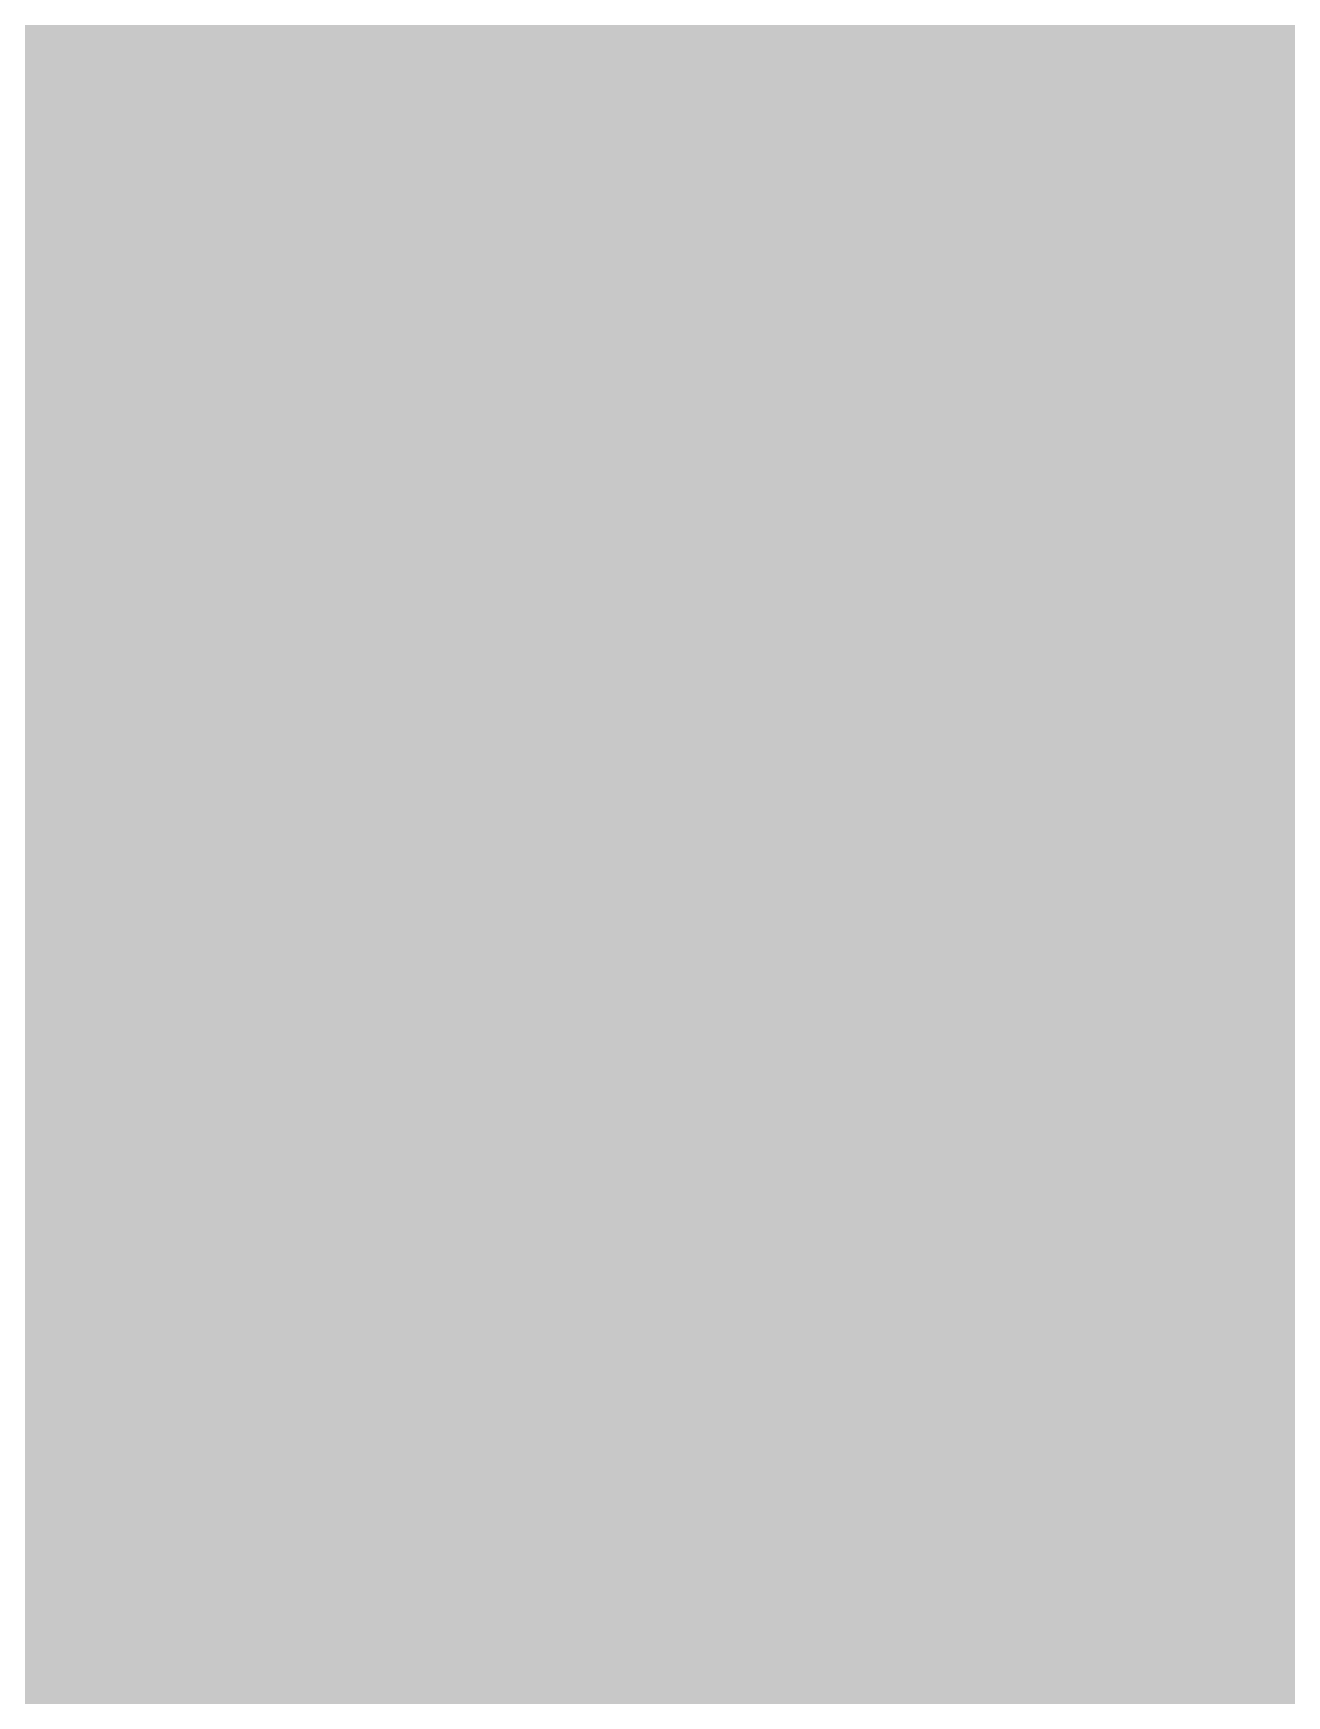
# Model space of a CAD drawing. Header units: inches. Extents: x 0 to 841, y 0 to 594.
# Drawn here: x 790.6852 to 790.9281, y 334.8455 to 335.1677 of the extents above; entities that cross this region are included whole.
import ezdxf

# ---------------------------------------------------------------- set-up
doc = ezdxf.new("R2010")
doc.units = ezdxf.units.IN
doc.layers.add('Sheet', color=255, linetype='Continuous')

msp = doc.modelspace()

# ---------------------------------------------------------------- linework, layer by layer
at = {"layer": 'Sheet'}
for points in [[(790.64959, 335.36025, 0.29972, 0.29972, 0), (790.64959, 335.31534, 0.29972, 0.29972, 0), (790.69451, 335.27042, 0.29972, 0.29972, 0), (790.69451, 335.27042, 0.29972, 0.29972, 0), (790.69451, 335.2255, 0.29972, 0.29972, 0), (790.73942, 335.18058, 0.29972, 0.29972, 0), (790.73942, 335.13566, 0.29972, 0.29972, 0), (790.73942, 335.09074, 0.29972, 0.29972, 0), (790.73942, 335.09074, 0.29972, 0.29972, 0), (790.73942, 335.04583, 0.29972, 0.29972, 0), (790.73942, 335.00091, 0.29972, 0.29972, 0)], [(790.64959, 335.36025, 0.29972, 0.29972, 0), (790.64959, 335.31534, 0.29972, 0.29972, 0), (790.69451, 335.27042, 0.29972, 0.29972, 0), (790.69451, 335.27042, 0.29972, 0.29972, 0), (790.69451, 335.2255, 0.29972, 0.29972, 0), (790.73942, 335.18058, 0.29972, 0.29972, 0), (790.73942, 335.13566, 0.29972, 0.29972, 0), (790.73942, 335.09074, 0.29972, 0.29972, 0), (790.73942, 335.09074, 0.29972, 0.29972, 0), (790.73942, 335.04583, 0.29972, 0.29972, 0), (790.73942, 335.00091, 0.29972, 0.29972, 0)], [(790.64959, 335.36025, 0.29972, 0.29972, 0), (790.64959, 335.31534, 0.29972, 0.29972, 0), (790.69451, 335.27042, 0.29972, 0.29972, 0), (790.69451, 335.27042, 0.29972, 0.29972, 0), (790.69451, 335.2255, 0.29972, 0.29972, 0), (790.73942, 335.18058, 0.29972, 0.29972, 0), (790.73942, 335.13566, 0.29972, 0.29972, 0), (790.73942, 335.09074, 0.29972, 0.29972, 0), (790.73942, 335.09074, 0.29972, 0.29972, 0), (790.73942, 335.04583, 0.29972, 0.29972, 0), (790.73942, 335.00091, 0.29972, 0.29972, 0)], [(790.64959, 335.36025, 0.29972, 0.29972, 0), (790.64959, 335.31534, 0.29972, 0.29972, 0), (790.69451, 335.27042, 0.29972, 0.29972, 0), (790.69451, 335.27042, 0.29972, 0.29972, 0), (790.69451, 335.2255, 0.29972, 0.29972, 0), (790.73942, 335.18058, 0.29972, 0.29972, 0), (790.73942, 335.13566, 0.29972, 0.29972, 0), (790.73942, 335.09074, 0.29972, 0.29972, 0), (790.73942, 335.09074, 0.29972, 0.29972, 0), (790.73942, 335.04583, 0.29972, 0.29972, 0), (790.73942, 335.00091, 0.29972, 0.29972, 0)], [(790.64959, 335.36025, 0.29972, 0.29972, 0), (790.64959, 335.31534, 0.29972, 0.29972, 0), (790.69451, 335.27042, 0.29972, 0.29972, 0), (790.69451, 335.27042, 0.29972, 0.29972, 0), (790.69451, 335.2255, 0.29972, 0.29972, 0), (790.73942, 335.18058, 0.29972, 0.29972, 0), (790.73942, 335.13566, 0.29972, 0.29972, 0), (790.73942, 335.09074, 0.29972, 0.29972, 0), (790.73942, 335.09074, 0.29972, 0.29972, 0), (790.73942, 335.04583, 0.29972, 0.29972, 0), (790.73942, 335.00091, 0.29972, 0.29972, 0)], [(790.64959, 335.36025, 0.29972, 0.29972, 0), (790.64959, 335.31534, 0.29972, 0.29972, 0), (790.69451, 335.27042, 0.29972, 0.29972, 0), (790.69451, 335.27042, 0.29972, 0.29972, 0), (790.69451, 335.2255, 0.29972, 0.29972, 0), (790.73942, 335.18058, 0.29972, 0.29972, 0), (790.73942, 335.13566, 0.29972, 0.29972, 0), (790.73942, 335.09074, 0.29972, 0.29972, 0), (790.73942, 335.09074, 0.29972, 0.29972, 0), (790.73942, 335.04583, 0.29972, 0.29972, 0), (790.73942, 335.00091, 0.29972, 0.29972, 0)], [(790.02077, 335.00091, 0.7493, 0.7493, 0), (790.02077, 335.00091, 0.7493, 0.7493, 0), (795.00641, 335.00091, 0.7493, 0.7493, 0)], [(790.69451, 335.2255, 0.09906, 0.09906, 0), (790.73942, 335.18058, 0.09906, 0.09906, 0), (790.73942, 335.13566, 0.09906, 0.09906, 0), (790.73942, 335.09074, 0.09906, 0.09906, 0), (790.73942, 335.09074, 0.09906, 0.09906, 0), (790.73942, 335.04583, 0.09906, 0.09906, 0), (790.73942, 335.00091, 0.09906, 0.09906, 0)], [(790.69451, 335.2255, 0.09906, 0.09906, 0), (790.73942, 335.18058, 0.09906, 0.09906, 0), (790.73942, 335.13566, 0.09906, 0.09906, 0), (790.73942, 335.09074, 0.09906, 0.09906, 0), (790.73942, 335.09074, 0.09906, 0.09906, 0), (790.73942, 335.04583, 0.09906, 0.09906, 0), (790.73942, 335.00091, 0.09906, 0.09906, 0)], [(790.69451, 335.2255, 0.09906, 0.09906, 0), (790.73942, 335.18058, 0.09906, 0.09906, 0), (790.73942, 335.13566, 0.09906, 0.09906, 0), (790.73942, 335.09074, 0.09906, 0.09906, 0), (790.73942, 335.09074, 0.09906, 0.09906, 0), (790.73942, 335.04583, 0.09906, 0.09906, 0), (790.73942, 335.00091, 0.09906, 0.09906, 0)], [(790.69451, 335.2255, 0.09906, 0.09906, 0), (790.73942, 335.18058, 0.09906, 0.09906, 0), (790.73942, 335.13566, 0.09906, 0.09906, 0), (790.73942, 335.09074, 0.09906, 0.09906, 0), (790.73942, 335.09074, 0.09906, 0.09906, 0), (790.73942, 335.04583, 0.09906, 0.09906, 0), (790.73942, 335.00091, 0.09906, 0.09906, 0)], [(790.69451, 335.2255, 0.09906, 0.09906, 0), (790.73942, 335.18058, 0.09906, 0.09906, 0), (790.73942, 335.13566, 0.09906, 0.09906, 0), (790.73942, 335.09074, 0.09906, 0.09906, 0), (790.73942, 335.09074, 0.09906, 0.09906, 0), (790.73942, 335.04583, 0.09906, 0.09906, 0), (790.73942, 335.00091, 0.09906, 0.09906, 0)], [(790.69451, 335.2255, 0.09906, 0.09906, 0), (790.73942, 335.18058, 0.09906, 0.09906, 0), (790.73942, 335.13566, 0.09906, 0.09906, 0), (790.73942, 335.09074, 0.09906, 0.09906, 0), (790.73942, 335.09074, 0.09906, 0.09906, 0), (790.73942, 335.04583, 0.09906, 0.09906, 0), (790.73942, 335.00091, 0.09906, 0.09906, 0)], [(790.73942, 335.00091, 0.29972, 0.29972, 0), (790.73942, 334.95599, 0.29972, 0.29972, 0), (790.73942, 334.91107, 0.29972, 0.29972, 0), (790.73942, 334.86615, 0.29972, 0.29972, 0), (790.73942, 334.82123, 0.29972, 0.29972, 0), (790.73942, 334.82123, 0.29972, 0.29972, 0), (790.69451, 334.77632, 0.29972, 0.29972, 0), (790.69451, 334.7314, 0.29972, 0.29972, 0), (790.69451, 334.68648, 0.29972, 0.29972, 0), (790.64959, 334.64156, 0.29972, 0.29972, 0), (790.64959, 334.64156, 0.29972, 0.29972, 0), (790.64959, 334.59664, 0.29972, 0.29972, 0), (790.60468, 334.55172, 0.29972, 0.29972, 0), (790.60468, 334.55172, 0.29972, 0.29972, 0), (790.55976, 334.50681, 0.29972, 0.29972, 0), (790.55976, 334.46189, 0.29972, 0.29972, 0)], [(790.73942, 335.00091, 0.29972, 0.29972, 0), (790.73942, 334.95599, 0.29972, 0.29972, 0), (790.73942, 334.91107, 0.29972, 0.29972, 0), (790.73942, 334.86615, 0.29972, 0.29972, 0), (790.73942, 334.82123, 0.29972, 0.29972, 0), (790.73942, 334.82123, 0.29972, 0.29972, 0), (790.69451, 334.77632, 0.29972, 0.29972, 0), (790.69451, 334.7314, 0.29972, 0.29972, 0), (790.69451, 334.68648, 0.29972, 0.29972, 0), (790.64959, 334.64156, 0.29972, 0.29972, 0), (790.64959, 334.64156, 0.29972, 0.29972, 0), (790.64959, 334.59664, 0.29972, 0.29972, 0), (790.60468, 334.55172, 0.29972, 0.29972, 0), (790.60468, 334.55172, 0.29972, 0.29972, 0), (790.55976, 334.50681, 0.29972, 0.29972, 0), (790.55976, 334.46189, 0.29972, 0.29972, 0)], [(790.73942, 335.00091, 0.29972, 0.29972, 0), (790.73942, 334.95599, 0.29972, 0.29972, 0), (790.73942, 334.91107, 0.29972, 0.29972, 0), (790.73942, 334.86615, 0.29972, 0.29972, 0), (790.73942, 334.82123, 0.29972, 0.29972, 0), (790.73942, 334.82123, 0.29972, 0.29972, 0), (790.69451, 334.77632, 0.29972, 0.29972, 0), (790.69451, 334.7314, 0.29972, 0.29972, 0), (790.69451, 334.68648, 0.29972, 0.29972, 0), (790.64959, 334.64156, 0.29972, 0.29972, 0), (790.64959, 334.64156, 0.29972, 0.29972, 0), (790.64959, 334.59664, 0.29972, 0.29972, 0), (790.60468, 334.55172, 0.29972, 0.29972, 0), (790.60468, 334.55172, 0.29972, 0.29972, 0), (790.55976, 334.50681, 0.29972, 0.29972, 0), (790.55976, 334.46189, 0.29972, 0.29972, 0)], [(790.73942, 335.00091, 0.29972, 0.29972, 0), (790.73942, 334.95599, 0.29972, 0.29972, 0), (790.73942, 334.91107, 0.29972, 0.29972, 0), (790.73942, 334.86615, 0.29972, 0.29972, 0), (790.73942, 334.82123, 0.29972, 0.29972, 0), (790.73942, 334.82123, 0.29972, 0.29972, 0), (790.69451, 334.77632, 0.29972, 0.29972, 0), (790.69451, 334.7314, 0.29972, 0.29972, 0), (790.69451, 334.68648, 0.29972, 0.29972, 0), (790.64959, 334.64156, 0.29972, 0.29972, 0), (790.64959, 334.64156, 0.29972, 0.29972, 0), (790.64959, 334.59664, 0.29972, 0.29972, 0), (790.60468, 334.55172, 0.29972, 0.29972, 0), (790.60468, 334.55172, 0.29972, 0.29972, 0), (790.55976, 334.50681, 0.29972, 0.29972, 0), (790.55976, 334.46189, 0.29972, 0.29972, 0)], [(790.73942, 335.00091, 0.29972, 0.29972, 0), (790.73942, 334.95599, 0.29972, 0.29972, 0), (790.73942, 334.91107, 0.29972, 0.29972, 0), (790.73942, 334.86615, 0.29972, 0.29972, 0), (790.73942, 334.82123, 0.29972, 0.29972, 0), (790.73942, 334.82123, 0.29972, 0.29972, 0), (790.69451, 334.77632, 0.29972, 0.29972, 0), (790.69451, 334.7314, 0.29972, 0.29972, 0), (790.69451, 334.68648, 0.29972, 0.29972, 0), (790.64959, 334.64156, 0.29972, 0.29972, 0), (790.64959, 334.64156, 0.29972, 0.29972, 0), (790.64959, 334.59664, 0.29972, 0.29972, 0), (790.60468, 334.55172, 0.29972, 0.29972, 0), (790.60468, 334.55172, 0.29972, 0.29972, 0), (790.55976, 334.50681, 0.29972, 0.29972, 0), (790.55976, 334.46189, 0.29972, 0.29972, 0)], [(790.73942, 335.00091, 0.29972, 0.29972, 0), (790.73942, 334.95599, 0.29972, 0.29972, 0), (790.73942, 334.91107, 0.29972, 0.29972, 0), (790.73942, 334.86615, 0.29972, 0.29972, 0), (790.73942, 334.82123, 0.29972, 0.29972, 0), (790.73942, 334.82123, 0.29972, 0.29972, 0), (790.69451, 334.77632, 0.29972, 0.29972, 0), (790.69451, 334.7314, 0.29972, 0.29972, 0), (790.69451, 334.68648, 0.29972, 0.29972, 0), (790.64959, 334.64156, 0.29972, 0.29972, 0), (790.64959, 334.64156, 0.29972, 0.29972, 0), (790.64959, 334.59664, 0.29972, 0.29972, 0), (790.60468, 334.55172, 0.29972, 0.29972, 0), (790.60468, 334.55172, 0.29972, 0.29972, 0), (790.55976, 334.50681, 0.29972, 0.29972, 0), (790.55976, 334.46189, 0.29972, 0.29972, 0)], [(790.73942, 335.00091, 0.29972, 0.29972, 0), (790.73942, 335.00091, 0.29972, 0.29972, 0), (790.73942, 335.00091, 0.29972, 0.29972, 0), (790.73942, 335.00091, 0.29972, 0.29972, 0), (790.73942, 335.00091, 0.29972, 0.29972, 0), (790.73942, 335.00091, 0.29972, 0.29972, 0), (790.73942, 335.00091, 0.29972, 0.29972, 0), (790.73942, 335.00091, 0.29972, 0.29972, 0), (790.73942, 335.00091, 0.29972, 0.29972, 0), (790.73942, 335.00091, 0.29972, 0.29972, 0), (790.73942, 335.00091, 0.29972, 0.29972, 0), (790.73942, 335.00091, 0.29972, 0.29972, 0), (790.73942, 335.00091, 0.29972, 0.29972, 0), (790.73942, 335.00091, 0.29972, 0.29972, 0), (790.73942, 335.00091, 0.29972, 0.29972, 0), (790.73942, 335.00091, 0.29972, 0.29972, 0), (790.73942, 335.00091, 0.29972, 0.29972, 0), (790.73942, 335.00091, 0.29972, 0.29972, 0), (790.73942, 335.00091, 0.29972, 0.29972, 0), (790.73942, 335.00091, 0.29972, 0.29972, 0), (790.73942, 335.00091, 0.29972, 0.29972, 0), (790.73942, 335.00091, 0.29972, 0.29972, 0), (790.73942, 335.00091, 0.29972, 0.29972, 0), (790.73942, 335.00091, 0.29972, 0.29972, 0), (790.73942, 335.00091, 0.29972, 0.29972, 0), (790.73942, 335.00091, 0.29972, 0.29972, 0), (790.73942, 335.00091, 0.29972, 0.29972, 0), (790.73942, 335.00091, 0.29972, 0.29972, 0), (790.73942, 335.00091, 0.29972, 0.29972, 0), (790.73942, 335.00091, 0.29972, 0.29972, 0), (790.73942, 335.00091, 0.29972, 0.29972, 0), (790.73942, 335.00091, 0.29972, 0.29972, 0), (790.73942, 335.00091, 0.29972, 0.29972, 0)], [(790.73942, 335.00091, 0.29972, 0.29972, 0), (790.73942, 335.00091, 0.29972, 0.29972, 0)], [(790.73942, 335.00091, 0.29972, 0.29972, 0), (790.73942, 335.00091, 0.29972, 0.29972, 0), (790.73942, 335.00091, 0.29972, 0.29972, 0), (790.73942, 335.00091, 0.29972, 0.29972, 0), (790.73942, 335.00091, 0.29972, 0.29972, 0), (790.73942, 335.00091, 0.29972, 0.29972, 0), (790.73942, 335.00091, 0.29972, 0.29972, 0), (790.73942, 335.00091, 0.29972, 0.29972, 0), (790.73942, 335.00091, 0.29972, 0.29972, 0), (790.73942, 335.00091, 0.29972, 0.29972, 0), (790.73942, 335.00091, 0.29972, 0.29972, 0), (790.73942, 335.00091, 0.29972, 0.29972, 0), (790.73942, 335.00091, 0.29972, 0.29972, 0), (790.73942, 335.00091, 0.29972, 0.29972, 0), (790.73942, 335.00091, 0.29972, 0.29972, 0), (790.73942, 335.00091, 0.29972, 0.29972, 0), (790.73942, 335.00091, 0.29972, 0.29972, 0), (790.73942, 335.00091, 0.29972, 0.29972, 0), (790.73942, 335.00091, 0.29972, 0.29972, 0), (790.73942, 335.00091, 0.29972, 0.29972, 0), (790.73942, 335.00091, 0.29972, 0.29972, 0), (790.73942, 335.00091, 0.29972, 0.29972, 0), (790.73942, 335.00091, 0.29972, 0.29972, 0), (790.73942, 335.00091, 0.29972, 0.29972, 0), (790.73942, 335.00091, 0.29972, 0.29972, 0), (790.73942, 335.00091, 0.29972, 0.29972, 0), (790.73942, 335.00091, 0.29972, 0.29972, 0), (790.73942, 335.00091, 0.29972, 0.29972, 0), (790.73942, 335.00091, 0.29972, 0.29972, 0), (790.73942, 335.00091, 0.29972, 0.29972, 0), (790.73942, 335.00091, 0.29972, 0.29972, 0), (790.73942, 335.00091, 0.29972, 0.29972, 0), (790.73942, 335.00091, 0.29972, 0.29972, 0)], [(790.73942, 335.00091, 0.29972, 0.29972, 0), (790.73942, 335.00091, 0.29972, 0.29972, 0)], [(790.73942, 335.00091, 0.29972, 0.29972, 0), (790.73942, 335.00091, 0.29972, 0.29972, 0), (790.73942, 335.00091, 0.29972, 0.29972, 0), (790.73942, 335.00091, 0.29972, 0.29972, 0), (790.73942, 335.00091, 0.29972, 0.29972, 0), (790.73942, 335.00091, 0.29972, 0.29972, 0), (790.73942, 335.00091, 0.29972, 0.29972, 0), (790.73942, 335.00091, 0.29972, 0.29972, 0), (790.73942, 335.00091, 0.29972, 0.29972, 0), (790.73942, 335.00091, 0.29972, 0.29972, 0), (790.73942, 335.00091, 0.29972, 0.29972, 0), (790.73942, 335.00091, 0.29972, 0.29972, 0), (790.73942, 335.00091, 0.29972, 0.29972, 0), (790.73942, 335.00091, 0.29972, 0.29972, 0), (790.73942, 335.00091, 0.29972, 0.29972, 0), (790.73942, 335.00091, 0.29972, 0.29972, 0), (790.73942, 335.00091, 0.29972, 0.29972, 0), (790.73942, 335.00091, 0.29972, 0.29972, 0), (790.73942, 335.00091, 0.29972, 0.29972, 0), (790.73942, 335.00091, 0.29972, 0.29972, 0), (790.73942, 335.00091, 0.29972, 0.29972, 0), (790.73942, 335.00091, 0.29972, 0.29972, 0), (790.73942, 335.00091, 0.29972, 0.29972, 0), (790.73942, 335.00091, 0.29972, 0.29972, 0), (790.73942, 335.00091, 0.29972, 0.29972, 0), (790.73942, 335.00091, 0.29972, 0.29972, 0), (790.73942, 335.00091, 0.29972, 0.29972, 0), (790.73942, 335.00091, 0.29972, 0.29972, 0), (790.73942, 335.00091, 0.29972, 0.29972, 0), (790.73942, 335.00091, 0.29972, 0.29972, 0), (790.73942, 335.00091, 0.29972, 0.29972, 0), (790.73942, 335.00091, 0.29972, 0.29972, 0), (790.73942, 335.00091, 0.29972, 0.29972, 0)], [(790.73942, 335.00091, 0.29972, 0.29972, 0), (790.73942, 335.00091, 0.29972, 0.29972, 0)], [(790.73942, 335.00091, 0.29972, 0.29972, 0), (790.73942, 335.00091, 0.29972, 0.29972, 0), (790.73942, 335.00091, 0.29972, 0.29972, 0), (790.73942, 335.00091, 0.29972, 0.29972, 0), (790.73942, 335.00091, 0.29972, 0.29972, 0), (790.73942, 335.00091, 0.29972, 0.29972, 0), (790.73942, 335.00091, 0.29972, 0.29972, 0), (790.73942, 335.00091, 0.29972, 0.29972, 0), (790.73942, 335.00091, 0.29972, 0.29972, 0), (790.73942, 335.00091, 0.29972, 0.29972, 0), (790.73942, 335.00091, 0.29972, 0.29972, 0), (790.73942, 335.00091, 0.29972, 0.29972, 0), (790.73942, 335.00091, 0.29972, 0.29972, 0), (790.73942, 335.00091, 0.29972, 0.29972, 0), (790.73942, 335.00091, 0.29972, 0.29972, 0), (790.73942, 335.00091, 0.29972, 0.29972, 0), (790.73942, 335.00091, 0.29972, 0.29972, 0), (790.73942, 335.00091, 0.29972, 0.29972, 0), (790.73942, 335.00091, 0.29972, 0.29972, 0), (790.73942, 335.00091, 0.29972, 0.29972, 0), (790.73942, 335.00091, 0.29972, 0.29972, 0), (790.73942, 335.00091, 0.29972, 0.29972, 0), (790.73942, 335.00091, 0.29972, 0.29972, 0), (790.73942, 335.00091, 0.29972, 0.29972, 0), (790.73942, 335.00091, 0.29972, 0.29972, 0), (790.73942, 335.00091, 0.29972, 0.29972, 0), (790.73942, 335.00091, 0.29972, 0.29972, 0), (790.73942, 335.00091, 0.29972, 0.29972, 0), (790.73942, 335.00091, 0.29972, 0.29972, 0), (790.73942, 335.00091, 0.29972, 0.29972, 0), (790.73942, 335.00091, 0.29972, 0.29972, 0), (790.73942, 335.00091, 0.29972, 0.29972, 0), (790.73942, 335.00091, 0.29972, 0.29972, 0)], [(790.73942, 335.00091, 0.29972, 0.29972, 0), (790.73942, 335.00091, 0.29972, 0.29972, 0)], [(790.73942, 335.00091, 0.29972, 0.29972, 0), (790.73942, 335.00091, 0.29972, 0.29972, 0), (790.73942, 335.00091, 0.29972, 0.29972, 0), (790.73942, 335.00091, 0.29972, 0.29972, 0), (790.73942, 335.00091, 0.29972, 0.29972, 0), (790.73942, 335.00091, 0.29972, 0.29972, 0), (790.73942, 335.00091, 0.29972, 0.29972, 0), (790.73942, 335.00091, 0.29972, 0.29972, 0), (790.73942, 335.00091, 0.29972, 0.29972, 0), (790.73942, 335.00091, 0.29972, 0.29972, 0), (790.73942, 335.00091, 0.29972, 0.29972, 0), (790.73942, 335.00091, 0.29972, 0.29972, 0), (790.73942, 335.00091, 0.29972, 0.29972, 0), (790.73942, 335.00091, 0.29972, 0.29972, 0), (790.73942, 335.00091, 0.29972, 0.29972, 0), (790.73942, 335.00091, 0.29972, 0.29972, 0), (790.73942, 335.00091, 0.29972, 0.29972, 0), (790.73942, 335.00091, 0.29972, 0.29972, 0), (790.73942, 335.00091, 0.29972, 0.29972, 0), (790.73942, 335.00091, 0.29972, 0.29972, 0), (790.73942, 335.00091, 0.29972, 0.29972, 0), (790.73942, 335.00091, 0.29972, 0.29972, 0), (790.73942, 335.00091, 0.29972, 0.29972, 0), (790.73942, 335.00091, 0.29972, 0.29972, 0), (790.73942, 335.00091, 0.29972, 0.29972, 0), (790.73942, 335.00091, 0.29972, 0.29972, 0), (790.73942, 335.00091, 0.29972, 0.29972, 0), (790.73942, 335.00091, 0.29972, 0.29972, 0), (790.73942, 335.00091, 0.29972, 0.29972, 0), (790.73942, 335.00091, 0.29972, 0.29972, 0), (790.73942, 335.00091, 0.29972, 0.29972, 0), (790.73942, 335.00091, 0.29972, 0.29972, 0), (790.73942, 335.00091, 0.29972, 0.29972, 0)], [(790.73942, 335.00091, 0.29972, 0.29972, 0), (790.73942, 335.00091, 0.29972, 0.29972, 0)], [(790.73942, 335.00091, 0.29972, 0.29972, 0), (790.73942, 335.00091, 0.29972, 0.29972, 0), (790.73942, 335.00091, 0.29972, 0.29972, 0), (790.73942, 335.00091, 0.29972, 0.29972, 0), (790.73942, 335.00091, 0.29972, 0.29972, 0), (790.73942, 335.00091, 0.29972, 0.29972, 0), (790.73942, 335.00091, 0.29972, 0.29972, 0), (790.73942, 335.00091, 0.29972, 0.29972, 0), (790.73942, 335.00091, 0.29972, 0.29972, 0), (790.73942, 335.00091, 0.29972, 0.29972, 0), (790.73942, 335.00091, 0.29972, 0.29972, 0), (790.73942, 335.00091, 0.29972, 0.29972, 0), (790.73942, 335.00091, 0.29972, 0.29972, 0), (790.73942, 335.00091, 0.29972, 0.29972, 0), (790.73942, 335.00091, 0.29972, 0.29972, 0), (790.73942, 335.00091, 0.29972, 0.29972, 0), (790.73942, 335.00091, 0.29972, 0.29972, 0), (790.73942, 335.00091, 0.29972, 0.29972, 0), (790.73942, 335.00091, 0.29972, 0.29972, 0), (790.73942, 335.00091, 0.29972, 0.29972, 0), (790.73942, 335.00091, 0.29972, 0.29972, 0), (790.73942, 335.00091, 0.29972, 0.29972, 0), (790.73942, 335.00091, 0.29972, 0.29972, 0), (790.73942, 335.00091, 0.29972, 0.29972, 0), (790.73942, 335.00091, 0.29972, 0.29972, 0), (790.73942, 335.00091, 0.29972, 0.29972, 0), (790.73942, 335.00091, 0.29972, 0.29972, 0), (790.73942, 335.00091, 0.29972, 0.29972, 0), (790.73942, 335.00091, 0.29972, 0.29972, 0), (790.73942, 335.00091, 0.29972, 0.29972, 0), (790.73942, 335.00091, 0.29972, 0.29972, 0), (790.73942, 335.00091, 0.29972, 0.29972, 0), (790.73942, 335.00091, 0.29972, 0.29972, 0)], [(790.73942, 335.00091, 0.29972, 0.29972, 0), (790.73942, 335.00091, 0.29972, 0.29972, 0)], [(790.73942, 335.00091, 0.09906, 0.09906, 0), (790.73942, 334.95599, 0.09906, 0.09906, 0), (790.73942, 334.91107, 0.09906, 0.09906, 0), (790.73942, 334.86615, 0.09906, 0.09906, 0), (790.73942, 334.82123, 0.09906, 0.09906, 0), (790.73942, 334.82123, 0.09906, 0.09906, 0), (790.69451, 334.77632, 0.09906, 0.09906, 0), (790.69451, 334.7314, 0.09906, 0.09906, 0), (790.69451, 334.68648, 0.09906, 0.09906, 0), (790.64959, 334.64156, 0.09906, 0.09906, 0), (790.64959, 334.64156, 0.09906, 0.09906, 0), (790.64959, 334.59664, 0.09906, 0.09906, 0), (790.60468, 334.55172, 0.09906, 0.09906, 0)], [(790.73942, 335.00091, 0.09906, 0.09906, 0), (790.73942, 334.95599, 0.09906, 0.09906, 0), (790.73942, 334.91107, 0.09906, 0.09906, 0), (790.73942, 334.86615, 0.09906, 0.09906, 0), (790.73942, 334.82123, 0.09906, 0.09906, 0), (790.73942, 334.82123, 0.09906, 0.09906, 0), (790.69451, 334.77632, 0.09906, 0.09906, 0), (790.69451, 334.7314, 0.09906, 0.09906, 0), (790.69451, 334.68648, 0.09906, 0.09906, 0), (790.64959, 334.64156, 0.09906, 0.09906, 0), (790.64959, 334.64156, 0.09906, 0.09906, 0), (790.64959, 334.59664, 0.09906, 0.09906, 0), (790.60468, 334.55172, 0.09906, 0.09906, 0)], [(790.73942, 335.00091, 0.09906, 0.09906, 0), (790.73942, 334.95599, 0.09906, 0.09906, 0), (790.73942, 334.91107, 0.09906, 0.09906, 0), (790.73942, 334.86615, 0.09906, 0.09906, 0), (790.73942, 334.82123, 0.09906, 0.09906, 0), (790.73942, 334.82123, 0.09906, 0.09906, 0), (790.69451, 334.77632, 0.09906, 0.09906, 0), (790.69451, 334.7314, 0.09906, 0.09906, 0), (790.69451, 334.68648, 0.09906, 0.09906, 0), (790.64959, 334.64156, 0.09906, 0.09906, 0), (790.64959, 334.64156, 0.09906, 0.09906, 0), (790.64959, 334.59664, 0.09906, 0.09906, 0), (790.60468, 334.55172, 0.09906, 0.09906, 0)], [(790.73942, 335.00091, 0.09906, 0.09906, 0), (790.73942, 334.95599, 0.09906, 0.09906, 0), (790.73942, 334.91107, 0.09906, 0.09906, 0), (790.73942, 334.86615, 0.09906, 0.09906, 0), (790.73942, 334.82123, 0.09906, 0.09906, 0), (790.73942, 334.82123, 0.09906, 0.09906, 0), (790.69451, 334.77632, 0.09906, 0.09906, 0), (790.69451, 334.7314, 0.09906, 0.09906, 0), (790.69451, 334.68648, 0.09906, 0.09906, 0), (790.64959, 334.64156, 0.09906, 0.09906, 0), (790.64959, 334.64156, 0.09906, 0.09906, 0), (790.64959, 334.59664, 0.09906, 0.09906, 0), (790.60468, 334.55172, 0.09906, 0.09906, 0)], [(790.73942, 335.00091, 0.09906, 0.09906, 0), (790.73942, 334.95599, 0.09906, 0.09906, 0), (790.73942, 334.91107, 0.09906, 0.09906, 0), (790.73942, 334.86615, 0.09906, 0.09906, 0), (790.73942, 334.82123, 0.09906, 0.09906, 0), (790.73942, 334.82123, 0.09906, 0.09906, 0), (790.69451, 334.77632, 0.09906, 0.09906, 0), (790.69451, 334.7314, 0.09906, 0.09906, 0), (790.69451, 334.68648, 0.09906, 0.09906, 0), (790.64959, 334.64156, 0.09906, 0.09906, 0), (790.64959, 334.64156, 0.09906, 0.09906, 0), (790.64959, 334.59664, 0.09906, 0.09906, 0), (790.60468, 334.55172, 0.09906, 0.09906, 0)], [(790.73942, 335.00091, 0.09906, 0.09906, 0), (790.73942, 334.95599, 0.09906, 0.09906, 0), (790.73942, 334.91107, 0.09906, 0.09906, 0), (790.73942, 334.86615, 0.09906, 0.09906, 0), (790.73942, 334.82123, 0.09906, 0.09906, 0), (790.73942, 334.82123, 0.09906, 0.09906, 0), (790.69451, 334.77632, 0.09906, 0.09906, 0), (790.69451, 334.7314, 0.09906, 0.09906, 0), (790.69451, 334.68648, 0.09906, 0.09906, 0), (790.64959, 334.64156, 0.09906, 0.09906, 0), (790.64959, 334.64156, 0.09906, 0.09906, 0), (790.64959, 334.59664, 0.09906, 0.09906, 0), (790.60468, 334.55172, 0.09906, 0.09906, 0)], [(790.73942, 335.00091, 0.09906, 0.09906, 0), (790.73942, 335.00091, 0.09906, 0.09906, 0), (790.73942, 335.00091, 0.09906, 0.09906, 0), (790.73942, 335.00091, 0.09906, 0.09906, 0), (790.73942, 335.00091, 0.09906, 0.09906, 0), (790.73942, 335.00091, 0.09906, 0.09906, 0), (790.73942, 335.00091, 0.09906, 0.09906, 0), (790.73942, 335.00091, 0.09906, 0.09906, 0), (790.73942, 335.00091, 0.09906, 0.09906, 0), (790.73942, 335.00091, 0.09906, 0.09906, 0), (790.73942, 335.00091, 0.09906, 0.09906, 0), (790.73942, 335.00091, 0.09906, 0.09906, 0), (790.73942, 335.00091, 0.09906, 0.09906, 0), (790.73942, 335.00091, 0.09906, 0.09906, 0), (790.73942, 335.00091, 0.09906, 0.09906, 0), (790.73942, 335.00091, 0.09906, 0.09906, 0), (790.73942, 335.00091, 0.09906, 0.09906, 0), (790.73942, 335.00091, 0.09906, 0.09906, 0), (790.73942, 335.00091, 0.09906, 0.09906, 0), (790.73942, 335.00091, 0.09906, 0.09906, 0), (790.73942, 335.00091, 0.09906, 0.09906, 0), (790.73942, 335.00091, 0.09906, 0.09906, 0), (790.73942, 335.00091, 0.09906, 0.09906, 0), (790.73942, 335.00091, 0.09906, 0.09906, 0), (790.73942, 335.00091, 0.09906, 0.09906, 0), (790.73942, 335.00091, 0.09906, 0.09906, 0), (790.73942, 335.00091, 0.09906, 0.09906, 0), (790.73942, 335.00091, 0.09906, 0.09906, 0), (790.73942, 335.00091, 0.09906, 0.09906, 0), (790.73942, 335.00091, 0.09906, 0.09906, 0), (790.73942, 335.00091, 0.09906, 0.09906, 0), (790.73942, 335.00091, 0.09906, 0.09906, 0), (790.73942, 335.00091, 0.09906, 0.09906, 0)], [(790.73942, 335.00091, 0.09906, 0.09906, 0), (790.73942, 335.00091, 0.09906, 0.09906, 0)], [(790.73942, 335.00091, 0.09906, 0.09906, 0), (790.73942, 335.00091, 0.09906, 0.09906, 0), (790.73942, 335.00091, 0.09906, 0.09906, 0), (790.73942, 335.00091, 0.09906, 0.09906, 0), (790.73942, 335.00091, 0.09906, 0.09906, 0), (790.73942, 335.00091, 0.09906, 0.09906, 0), (790.73942, 335.00091, 0.09906, 0.09906, 0), (790.73942, 335.00091, 0.09906, 0.09906, 0), (790.73942, 335.00091, 0.09906, 0.09906, 0), (790.73942, 335.00091, 0.09906, 0.09906, 0), (790.73942, 335.00091, 0.09906, 0.09906, 0), (790.73942, 335.00091, 0.09906, 0.09906, 0), (790.73942, 335.00091, 0.09906, 0.09906, 0), (790.73942, 335.00091, 0.09906, 0.09906, 0), (790.73942, 335.00091, 0.09906, 0.09906, 0), (790.73942, 335.00091, 0.09906, 0.09906, 0), (790.73942, 335.00091, 0.09906, 0.09906, 0), (790.73942, 335.00091, 0.09906, 0.09906, 0), (790.73942, 335.00091, 0.09906, 0.09906, 0), (790.73942, 335.00091, 0.09906, 0.09906, 0), (790.73942, 335.00091, 0.09906, 0.09906, 0), (790.73942, 335.00091, 0.09906, 0.09906, 0), (790.73942, 335.00091, 0.09906, 0.09906, 0), (790.73942, 335.00091, 0.09906, 0.09906, 0), (790.73942, 335.00091, 0.09906, 0.09906, 0), (790.73942, 335.00091, 0.09906, 0.09906, 0), (790.73942, 335.00091, 0.09906, 0.09906, 0), (790.73942, 335.00091, 0.09906, 0.09906, 0), (790.73942, 335.00091, 0.09906, 0.09906, 0), (790.73942, 335.00091, 0.09906, 0.09906, 0), (790.73942, 335.00091, 0.09906, 0.09906, 0), (790.73942, 335.00091, 0.09906, 0.09906, 0), (790.73942, 335.00091, 0.09906, 0.09906, 0)], [(790.73942, 335.00091, 0.09906, 0.09906, 0), (790.73942, 335.00091, 0.09906, 0.09906, 0)], [(790.73942, 335.00091, 0.09906, 0.09906, 0), (790.73942, 335.00091, 0.09906, 0.09906, 0), (790.73942, 335.00091, 0.09906, 0.09906, 0), (790.73942, 335.00091, 0.09906, 0.09906, 0), (790.73942, 335.00091, 0.09906, 0.09906, 0), (790.73942, 335.00091, 0.09906, 0.09906, 0), (790.73942, 335.00091, 0.09906, 0.09906, 0), (790.73942, 335.00091, 0.09906, 0.09906, 0), (790.73942, 335.00091, 0.09906, 0.09906, 0), (790.73942, 335.00091, 0.09906, 0.09906, 0), (790.73942, 335.00091, 0.09906, 0.09906, 0), (790.73942, 335.00091, 0.09906, 0.09906, 0), (790.73942, 335.00091, 0.09906, 0.09906, 0), (790.73942, 335.00091, 0.09906, 0.09906, 0), (790.73942, 335.00091, 0.09906, 0.09906, 0), (790.73942, 335.00091, 0.09906, 0.09906, 0), (790.73942, 335.00091, 0.09906, 0.09906, 0), (790.73942, 335.00091, 0.09906, 0.09906, 0), (790.73942, 335.00091, 0.09906, 0.09906, 0), (790.73942, 335.00091, 0.09906, 0.09906, 0), (790.73942, 335.00091, 0.09906, 0.09906, 0), (790.73942, 335.00091, 0.09906, 0.09906, 0), (790.73942, 335.00091, 0.09906, 0.09906, 0), (790.73942, 335.00091, 0.09906, 0.09906, 0), (790.73942, 335.00091, 0.09906, 0.09906, 0), (790.73942, 335.00091, 0.09906, 0.09906, 0), (790.73942, 335.00091, 0.09906, 0.09906, 0), (790.73942, 335.00091, 0.09906, 0.09906, 0), (790.73942, 335.00091, 0.09906, 0.09906, 0), (790.73942, 335.00091, 0.09906, 0.09906, 0), (790.73942, 335.00091, 0.09906, 0.09906, 0), (790.73942, 335.00091, 0.09906, 0.09906, 0), (790.73942, 335.00091, 0.09906, 0.09906, 0)], [(790.73942, 335.00091, 0.09906, 0.09906, 0), (790.73942, 335.00091, 0.09906, 0.09906, 0)], [(790.73942, 335.00091, 0.09906, 0.09906, 0), (790.73942, 335.00091, 0.09906, 0.09906, 0), (790.73942, 335.00091, 0.09906, 0.09906, 0), (790.73942, 335.00091, 0.09906, 0.09906, 0), (790.73942, 335.00091, 0.09906, 0.09906, 0), (790.73942, 335.00091, 0.09906, 0.09906, 0), (790.73942, 335.00091, 0.09906, 0.09906, 0), (790.73942, 335.00091, 0.09906, 0.09906, 0), (790.73942, 335.00091, 0.09906, 0.09906, 0), (790.73942, 335.00091, 0.09906, 0.09906, 0), (790.73942, 335.00091, 0.09906, 0.09906, 0), (790.73942, 335.00091, 0.09906, 0.09906, 0), (790.73942, 335.00091, 0.09906, 0.09906, 0), (790.73942, 335.00091, 0.09906, 0.09906, 0), (790.73942, 335.00091, 0.09906, 0.09906, 0), (790.73942, 335.00091, 0.09906, 0.09906, 0), (790.73942, 335.00091, 0.09906, 0.09906, 0), (790.73942, 335.00091, 0.09906, 0.09906, 0), (790.73942, 335.00091, 0.09906, 0.09906, 0), (790.73942, 335.00091, 0.09906, 0.09906, 0), (790.73942, 335.00091, 0.09906, 0.09906, 0), (790.73942, 335.00091, 0.09906, 0.09906, 0), (790.73942, 335.00091, 0.09906, 0.09906, 0), (790.73942, 335.00091, 0.09906, 0.09906, 0), (790.73942, 335.00091, 0.09906, 0.09906, 0), (790.73942, 335.00091, 0.09906, 0.09906, 0), (790.73942, 335.00091, 0.09906, 0.09906, 0), (790.73942, 335.00091, 0.09906, 0.09906, 0), (790.73942, 335.00091, 0.09906, 0.09906, 0), (790.73942, 335.00091, 0.09906, 0.09906, 0), (790.73942, 335.00091, 0.09906, 0.09906, 0), (790.73942, 335.00091, 0.09906, 0.09906, 0), (790.73942, 335.00091, 0.09906, 0.09906, 0)], [(790.73942, 335.00091, 0.09906, 0.09906, 0), (790.73942, 335.00091, 0.09906, 0.09906, 0)], [(790.73942, 335.00091, 0.09906, 0.09906, 0), (790.73942, 335.00091, 0.09906, 0.09906, 0), (790.73942, 335.00091, 0.09906, 0.09906, 0), (790.73942, 335.00091, 0.09906, 0.09906, 0), (790.73942, 335.00091, 0.09906, 0.09906, 0), (790.73942, 335.00091, 0.09906, 0.09906, 0), (790.73942, 335.00091, 0.09906, 0.09906, 0), (790.73942, 335.00091, 0.09906, 0.09906, 0), (790.73942, 335.00091, 0.09906, 0.09906, 0), (790.73942, 335.00091, 0.09906, 0.09906, 0), (790.73942, 335.00091, 0.09906, 0.09906, 0), (790.73942, 335.00091, 0.09906, 0.09906, 0), (790.73942, 335.00091, 0.09906, 0.09906, 0), (790.73942, 335.00091, 0.09906, 0.09906, 0), (790.73942, 335.00091, 0.09906, 0.09906, 0), (790.73942, 335.00091, 0.09906, 0.09906, 0), (790.73942, 335.00091, 0.09906, 0.09906, 0), (790.73942, 335.00091, 0.09906, 0.09906, 0), (790.73942, 335.00091, 0.09906, 0.09906, 0), (790.73942, 335.00091, 0.09906, 0.09906, 0), (790.73942, 335.00091, 0.09906, 0.09906, 0), (790.73942, 335.00091, 0.09906, 0.09906, 0), (790.73942, 335.00091, 0.09906, 0.09906, 0), (790.73942, 335.00091, 0.09906, 0.09906, 0), (790.73942, 335.00091, 0.09906, 0.09906, 0), (790.73942, 335.00091, 0.09906, 0.09906, 0), (790.73942, 335.00091, 0.09906, 0.09906, 0), (790.73942, 335.00091, 0.09906, 0.09906, 0), (790.73942, 335.00091, 0.09906, 0.09906, 0), (790.73942, 335.00091, 0.09906, 0.09906, 0), (790.73942, 335.00091, 0.09906, 0.09906, 0), (790.73942, 335.00091, 0.09906, 0.09906, 0), (790.73942, 335.00091, 0.09906, 0.09906, 0)], [(790.73942, 335.00091, 0.09906, 0.09906, 0), (790.73942, 335.00091, 0.09906, 0.09906, 0)], [(790.73942, 335.00091, 0.09906, 0.09906, 0), (790.73942, 335.00091, 0.09906, 0.09906, 0), (790.73942, 335.00091, 0.09906, 0.09906, 0), (790.73942, 335.00091, 0.09906, 0.09906, 0), (790.73942, 335.00091, 0.09906, 0.09906, 0), (790.73942, 335.00091, 0.09906, 0.09906, 0), (790.73942, 335.00091, 0.09906, 0.09906, 0), (790.73942, 335.00091, 0.09906, 0.09906, 0), (790.73942, 335.00091, 0.09906, 0.09906, 0), (790.73942, 335.00091, 0.09906, 0.09906, 0), (790.73942, 335.00091, 0.09906, 0.09906, 0), (790.73942, 335.00091, 0.09906, 0.09906, 0), (790.73942, 335.00091, 0.09906, 0.09906, 0), (790.73942, 335.00091, 0.09906, 0.09906, 0), (790.73942, 335.00091, 0.09906, 0.09906, 0), (790.73942, 335.00091, 0.09906, 0.09906, 0), (790.73942, 335.00091, 0.09906, 0.09906, 0), (790.73942, 335.00091, 0.09906, 0.09906, 0), (790.73942, 335.00091, 0.09906, 0.09906, 0), (790.73942, 335.00091, 0.09906, 0.09906, 0), (790.73942, 335.00091, 0.09906, 0.09906, 0), (790.73942, 335.00091, 0.09906, 0.09906, 0), (790.73942, 335.00091, 0.09906, 0.09906, 0), (790.73942, 335.00091, 0.09906, 0.09906, 0), (790.73942, 335.00091, 0.09906, 0.09906, 0), (790.73942, 335.00091, 0.09906, 0.09906, 0), (790.73942, 335.00091, 0.09906, 0.09906, 0), (790.73942, 335.00091, 0.09906, 0.09906, 0), (790.73942, 335.00091, 0.09906, 0.09906, 0), (790.73942, 335.00091, 0.09906, 0.09906, 0), (790.73942, 335.00091, 0.09906, 0.09906, 0), (790.73942, 335.00091, 0.09906, 0.09906, 0), (790.73942, 335.00091, 0.09906, 0.09906, 0)], [(790.73942, 335.00091, 0.09906, 0.09906, 0), (790.73942, 335.00091, 0.09906, 0.09906, 0)]]:
    msp.add_lwpolyline(points, format="xyseb", dxfattribs=at)

doc.saveas('drawing.dxf')
